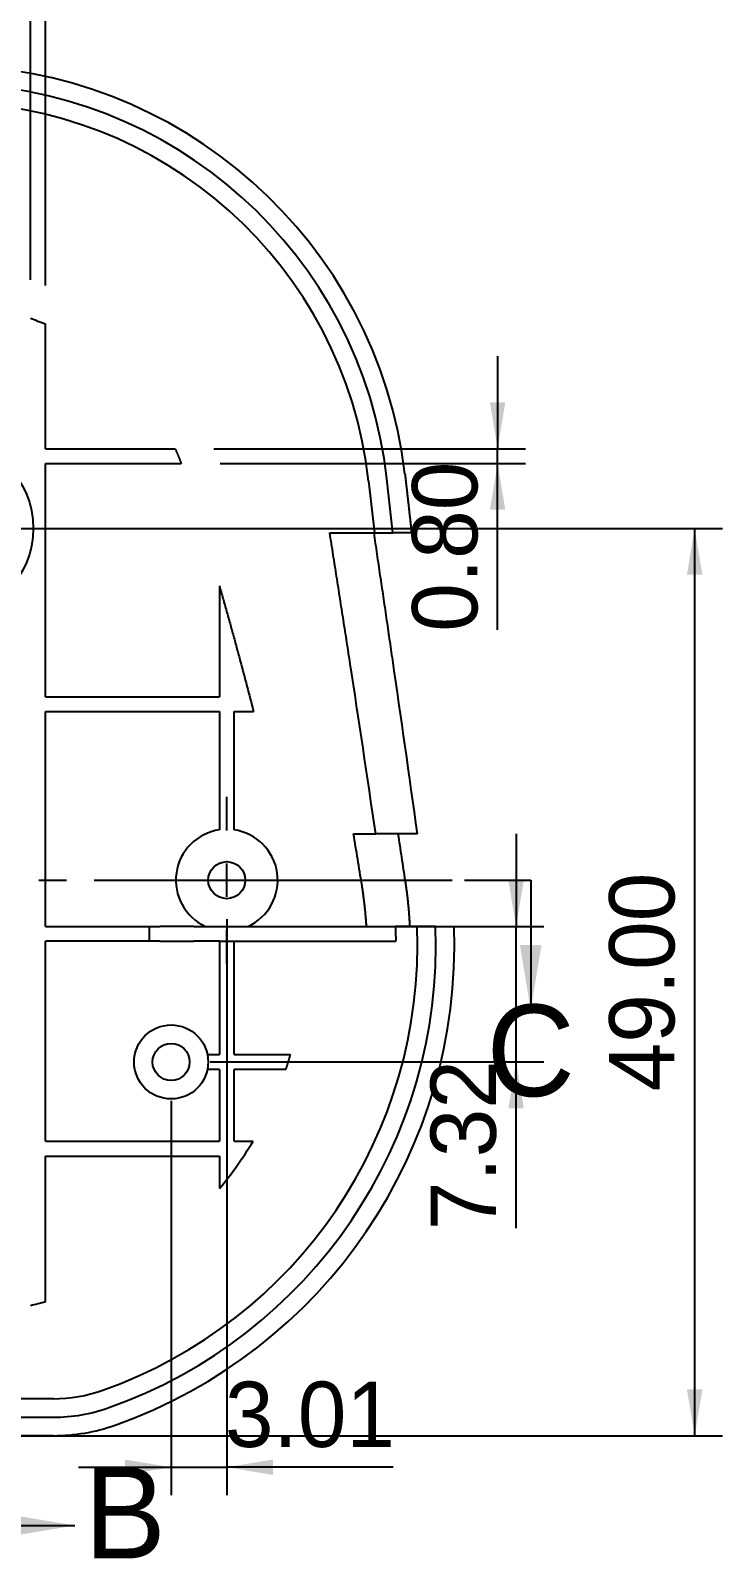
# Model space of a CAD drawing. Header units: millimetres. Extents: x 5 to 292, y 5 to 212.
# Drawn here: x 118.3 to 155.7, y 78 to 160.5 of the extents above; entities that cross this region are included whole.
import ezdxf
from ezdxf.enums import TextEntityAlignment as Align

# ---------------------------------------------------------------- set-up
doc = ezdxf.new("R2010")
doc.units = ezdxf.units.MM
doc.linetypes.add('CENTER', pattern=[14, 9.5, -1.5, 1.5, -1.5])
doc.linetypes.add('PHANTOM', pattern=[20, 12.5, -1.5, 1.5, -1.5, 1.5, -1.5])
for name, color, linetype in [('DIMENSIONS', 7, 'CONTINUOUS'), ('SECTION', 7, 'CONTINUOUS'), ('Smart_Centers', 7, 'CENTER'), ('Visible', 7, 'CONTINUOUS')]:
    doc.layers.add(name, color=color, linetype=linetype)
doc.dimstyles.new('ISO-DM', dxfattribs={"dimtxt": 3.5, "dimasz": 2.5, "dimexe": 2.5, "dimexo": 1, "dimgap": 1, "dimtad": 1, "dimcen": 2.5, "dimazin": 3, "dimtfac": 1, "dimtmove": 0, "dimatfit": 3})

# ---------------------------------------------------------------- blocks, each defined once
blk = doc.blocks.new('*D2')
at = {"layer": 'DIMENSIONS'}
for p, q in [((143.5403, 142.9463), (143.5403, 137.9463)), ((128.2182, 137.9463), (145.0403, 137.9463)), ((143.5403, 137.1463), (143.5403, 137.9463)), ((128.5495, 137.1463), (145.0403, 137.1463)), ((143.5403, 128.1636), (143.5403, 137.1463))]:
    blk.add_line(p, q, dxfattribs=at)
for points in [[(143.5403, 137.9463), (143.957, 140.4463), (143.1236, 140.4463)], [(143.5403, 137.1463), (143.1236, 134.6463), (143.957, 134.6463)]]:
    blk.add_solid(points, dxfattribs=at)
blk.add_text('0.80', height=3.5278, rotation=90, dxfattribs=at).set_placement((142.4467, 132.655), align=Align.CENTER)
blk = doc.blocks.new('*D4')
at = {"layer": 'DIMENSIONS'}
for p, q in [((128.9112, 112.5463), (128.9112, 81.444)), ((125.9052, 102.7293), (125.9052, 81.444)), ((120.9052, 82.944), (125.9052, 82.944)), ((125.9052, 82.944), (128.9112, 82.944)), ((137.894, 82.944), (128.9112, 82.944))]:
    blk.add_line(p, q, dxfattribs=at)
for points in [[(125.9052, 82.944), (123.4052, 83.3606), (123.4052, 82.5273)], [(128.9112, 82.944), (131.4112, 82.5273), (131.4112, 83.3606)]]:
    blk.add_solid(points, dxfattribs=at)
blk.add_text('3.01', height=3.5278, dxfattribs=at).set_placement((133.4026, 84.0376), align=Align.CENTER)
blk = doc.blocks.new('*D5')
at = {"layer": 'DIMENSIONS'}
for p, q in [((144.5387, 117.1463), (144.5387, 112.1463)), ((127.397, 112.1463), (146.0387, 112.1463)), ((144.5387, 104.8293), (144.5387, 112.1463)), ((128.0052, 104.8293), (146.0387, 104.8293)), ((144.5387, 95.8466), (144.5387, 104.8293))]:
    blk.add_line(p, q, dxfattribs=at)
for points in [[(144.5387, 112.1463), (144.9553, 114.6463), (144.122, 114.6463)], [(144.5387, 104.8293), (144.122, 102.3293), (144.9553, 102.3293)]]:
    blk.add_solid(points, dxfattribs=at)
blk.add_text('7.32', height=3.5278, rotation=90, dxfattribs=at).set_placement((143.4451, 100.338), align=Align.CENTER)
blk = doc.blocks.new('*D6')
at = {"layer": 'DIMENSIONS'}
for p, q in [((103.3692, 139.6583), (103.3692, 167.3484)), ((113.7112, 135.7463), (113.7112, 167.3484)), ((98.3692, 165.8484), (103.3692, 165.8484)), ((103.3692, 165.8484), (113.7112, 165.8484)), ((124.656, 165.8484), (113.7112, 165.8484))]:
    blk.add_line(p, q, dxfattribs=at)
for points in [[(103.3692, 165.8484), (100.8692, 166.2651), (100.8692, 165.4318)], [(113.7112, 165.8484), (116.2112, 165.4318), (116.2112, 166.2651)]]:
    blk.add_solid(points, dxfattribs=at)
blk.add_text('10.34', height=3.5278, dxfattribs=at).set_placement((119.1836, 166.9421), align=Align.CENTER)
blk = doc.blocks.new('*D7')
at = {"layer": 'DIMENSIONS'}
for p, q in [((118.3112, 147.0692), (118.3112, 165.5001)), ((119.1112, 146.7674), (119.1112, 165.5001)), ((113.3112, 164.0001), (118.3112, 164.0001)), ((118.3112, 164.0001), (119.1112, 164.0001)), ((128.094, 164.0001), (119.1112, 164.0001))]:
    blk.add_line(p, q, dxfattribs=at)
for points in [[(118.3112, 164.0001), (115.8112, 164.4168), (115.8112, 163.5835)], [(119.1112, 164.0001), (121.6112, 163.5835), (121.6112, 164.4168)]]:
    blk.add_solid(points, dxfattribs=at)
blk.add_text('0.80', height=3.5278, dxfattribs=at).set_placement((123.6026, 165.0937), align=Align.CENTER)
blk = doc.blocks.new('*D42')
at = {"layer": 'DIMENSIONS'}
for p, q in [((115.8112, 133.6463), (155.6852, 133.6463)), ((154.1852, 84.6463), (154.1852, 133.6463)), ((109.9803, 84.6463), (155.6852, 84.6463))]:
    blk.add_line(p, q, dxfattribs=at)
for points in [[(154.1852, 133.6463), (153.7685, 131.1463), (154.6018, 131.1463)], [(154.1852, 84.6463), (154.6018, 87.1463), (153.7685, 87.1463)]]:
    blk.add_solid(points, dxfattribs=at)
blk.add_text('49.00', height=3.5278, rotation=90, dxfattribs=at).set_placement((153.0915, 109.1463), align=Align.CENTER)

msp = doc.modelspace()

# ---------------------------------------------------------------- linework, layer by layer
at = {"layer": 'SECTION', "linetype": 'PHANTOM'}
for points in [[(120.7112, 163.4911), (113.7112, 163.4911), (113.7112, 79.7963), (120.7112, 79.7963)], [(81.7527, 107.6463), (81.7527, 114.6463), (145.3277, 114.6463), (145.3277, 107.6463)]]:
    msp.add_lwpolyline(points, dxfattribs=at)
at = {"layer": 'SECTION'}
for points in [[(145.3277, 107.6463), (145.9111, 111.1463), (144.7444, 111.1463)], [(120.7112, 79.7963), (117.2112, 80.3796), (117.2112, 79.213)]]:
    msp.add_solid(points, dxfattribs=at)
at = {"layer": 'Smart_Centers', "linetype": 'CENTER'}
for p, q in [((128.9112, 117.3252), (128.9112, 119.1463)), ((124.4112, 114.6463), (126.2323, 114.6463)), ((131.5901, 114.6463), (143.6277, 114.6463)), ((128.9112, 110.1463), (128.9112, 111.9674))]:
    msp.add_line(p, q, dxfattribs=at)
at = {"layer": 'Smart_Centers'}
for p, q in [((128.9112, 113.7534), (128.9112, 115.5393)), ((128.0183, 114.6463), (129.8042, 114.6463))]:
    msp.add_line(p, q, dxfattribs=at)
at = {"layer": 'Visible'}
for p, q in [((119.1112, 137.9463), (119.1112, 144.6674)), ((119.1112, 137.9463), (126.1182, 137.9463)), ((119.1112, 124.5463), (119.1112, 137.1463)), ((119.1112, 137.1463), (126.4495, 137.1463)), ((136.5688, 136.2019), (136.8825, 133.3963)), ((137.8887, 133.3963), (137.5626, 136.313)), ((134.4734, 133.3963), (136.5649, 133.3963)), ((136.5649, 133.3963), (136.8825, 133.3963)), ((136.8825, 133.3963), (137.8887, 133.3963)), ((138.8937, 133.3963), (137.8887, 133.3963)), ((128.5112, 130.5365), (128.5112, 124.5463)), ((119.1112, 124.5463), (128.5112, 124.5463)), ((119.1112, 112.1463), (119.1112, 123.7463)), ((119.1112, 123.7463), (128.5112, 123.7463)), ((128.5112, 123.7463), (128.5112, 117.3671)), ((129.3112, 117.3671), (129.3112, 123.7463)), ((129.3112, 123.7463), (130.3566, 123.7463)), ((135.7604, 117.1463), (136.9552, 117.1463)), ((139.1908, 117.1463), (136.9552, 117.1463)), ((119.1112, 112.1463), (124.7112, 112.1463)), ((124.7112, 112.1463), (125.297, 112.1463)), ((124.7112, 112.1463), (124.7112, 111.3463)), ((127.1255, 112.1463), (125.297, 112.1463)), ((127.1255, 112.1463), (128.5397, 112.1463)), ((128.5397, 112.1463), (138.0141, 112.1463)), ((138.9377, 112.1463), (138.0141, 112.1463)), ((139.0604, 112.1463), (138.9377, 112.1463)), ((139.1916, 112.1463), (139.0604, 112.1463)), ((140.1924, 112.1463), (139.1916, 112.1463)), ((140.1924, 112.1463), (141.193, 112.1463)), ((119.1112, 100.5463), (119.1112, 111.3463)), ((124.7112, 111.3463), (119.1112, 111.3463)), ((125.297, 111.3463), (124.7112, 111.3463)), ((125.297, 111.3463), (127.1255, 111.3463)), ((128.5397, 111.3463), (127.1255, 111.3463)), ((128.5112, 111.3463), (128.5112, 105.2293)), ((128.5397, 111.3463), (138.0392, 111.3463)), ((129.3112, 105.2293), (129.3112, 111.3463)), ((127.8648, 105.2293), (128.5112, 105.2293)), ((129.3112, 105.2293), (132.3343, 105.2293)), ((128.5112, 104.4293), (127.8648, 104.4293)), ((128.5112, 104.4293), (128.5112, 100.5463)), ((129.3112, 100.5463), (129.3112, 104.4293)), ((132.0929, 104.4293), (129.3112, 104.4293)), ((119.1112, 100.5463), (128.5112, 100.5463)), ((129.3112, 100.5463), (130.329, 100.5463)), ((119.1112, 91.8952), (119.1112, 99.7463)), ((119.1112, 99.7463), (128.5112, 99.7463)), ((128.5112, 99.7463), (128.5112, 97.9962)), ((119.5422, 86.6463), (107.8803, 86.6463)), ((107.8803, 85.6463), (119.5422, 85.6463)), ((119.5422, 84.6463), (107.8803, 84.6463))]:
    msp.add_line(p, q, dxfattribs=at)
for points in [[(126.1182, 137.9463), (126.1256, 137.9299), (126.133, 137.9134), (126.1404, 137.897), (126.1478, 137.8805), (126.1552, 137.864), (126.1625, 137.8476), (126.1698, 137.8311), (126.1771, 137.8146), (126.1843, 137.798), (126.1916, 137.7815), (126.1988, 137.765), (126.206, 137.7484), (126.2132, 137.7319), (126.2203, 137.7153), (126.2274, 137.6987), (126.2345, 137.6821), (126.2416, 137.6655), (126.2487, 137.6489), (126.2557, 137.6323), (126.2627, 137.6157), (126.2697, 137.5991), (126.2767, 137.5824), (126.2836, 137.5658), (126.2905, 137.5491), (126.2974, 137.5324), (126.3043, 137.5157), (126.3111, 137.499), (126.318, 137.4823), (126.3248, 137.4656), (126.3315, 137.4489), (126.3383, 137.4322), (126.345, 137.4154), (126.3517, 137.3987), (126.3584, 137.3819), (126.3651, 137.3652), (126.3717, 137.3484), (126.3783, 137.3316), (126.3849, 137.3148), (126.3915, 137.298), (126.398, 137.2812), (126.4045, 137.2644), (126.411, 137.2475), (126.4175, 137.2307), (126.424, 137.2138), (126.4304, 137.197), (126.4368, 137.1801), (126.4432, 137.1632), (126.4495, 137.1463)], [(138.5347, 136.5856), (138.535, 136.5835), (138.5352, 136.5813), (138.5355, 136.5792), (138.5357, 136.577), (138.536, 136.5748), (138.5362, 136.5727), (138.5365, 136.5705), (138.5368, 136.5683), (138.537, 136.5662), (138.5373, 136.564), (138.5375, 136.5618), (138.5378, 136.5597), (138.538, 136.5575), (138.5383, 136.5553), (138.5385, 136.5532), (138.5388, 136.551), (138.539, 136.5488), (138.5393, 136.5467), (138.5396, 136.5445), (138.5398, 136.5423), (138.5401, 136.5402), (138.5403, 136.538), (138.5406, 136.5358), (138.5408, 136.5337), (138.5411, 136.5315), (138.5413, 136.5293), (138.5416, 136.5272), (138.5418, 136.525), (138.5421, 136.5228), (138.5423, 136.5207), (138.5426, 136.5185), (138.5428, 136.5163), (138.5431, 136.5142), (138.5433, 136.512), (138.5436, 136.5098), (138.5438, 136.5077), (138.5441, 136.5055), (138.5443, 136.5033), (138.5446, 136.5012), (138.5448, 136.499), (138.5451, 136.4968), (138.5453, 136.4947), (138.5456, 136.4925), (138.5458, 136.4903), (138.5461, 136.4882), (138.5463, 136.486), (138.5466, 136.4838), (138.5468, 136.4817), (138.5471, 136.4795), (138.5473, 136.4773), (138.5476, 136.4752), (138.5478, 136.473), (138.5481, 136.4708), (138.5483, 136.4687), (138.5486, 136.4665), (138.5488, 136.4643), (138.5491, 136.4622), (138.5493, 136.46), (138.5495, 136.4578), (138.5498, 136.4557), (138.55, 136.4535), (138.5503, 136.4513), (138.5505, 136.4492), (138.5508, 136.447), (138.551, 136.4448), (138.5513, 136.4426), (138.5515, 136.4405), (138.5518, 136.4383), (138.552, 136.4361), (138.5522, 136.434), (138.5525, 136.4318), (138.5527, 136.4296)], [(138.5527, 136.4296), (138.5575, 136.3875), (138.5622, 136.3454), (138.567, 136.3033), (138.5717, 136.2611), (138.5764, 136.219), (138.5812, 136.1769), (138.5859, 136.1347), (138.5907, 136.0926), (138.5954, 136.0505), (138.6001, 136.0084), (138.6049, 135.9662), (138.6096, 135.9241), (138.6144, 135.882), (138.6191, 135.8398), (138.6238, 135.7977), (138.6286, 135.7556), (138.6333, 135.7135), (138.6381, 135.6713), (138.6428, 135.6292), (138.6475, 135.5871), (138.6523, 135.5449), (138.657, 135.5028), (138.6618, 135.4607), (138.6665, 135.4185), (138.6712, 135.3764), (138.676, 135.3343), (138.6807, 135.2922), (138.6854, 135.25), (138.6902, 135.2079), (138.6949, 135.1658), (138.6996, 135.1236), (138.7044, 135.0815), (138.7091, 135.0394), (138.7139, 134.9973), (138.7186, 134.9551), (138.7233, 134.913), (138.7281, 134.8709), (138.7328, 134.8287), (138.7375, 134.7866), (138.7423, 134.7445), (138.747, 134.7024), (138.7517, 134.6602), (138.7565, 134.6181), (138.7612, 134.576), (138.7659, 134.5338), (138.7707, 134.4917), (138.7754, 134.4496), (138.7801, 134.4074), (138.7849, 134.3653), (138.7896, 134.3232), (138.7944, 134.2811), (138.7991, 134.2389), (138.8038, 134.1968), (138.8086, 134.1547), (138.8133, 134.1125), (138.818, 134.0704), (138.8227, 134.0283), (138.8275, 133.9861), (138.8322, 133.944), (138.8369, 133.9019), (138.8417, 133.8598), (138.8464, 133.8176), (138.8511, 133.7755), (138.8559, 133.7334), (138.8606, 133.6912), (138.8653, 133.6491), (138.8701, 133.607), (138.8748, 133.5648), (138.8795, 133.5227), (138.8843, 133.4806), (138.889, 133.4385), (138.8937, 133.3963)], [(135.5791, 126.3273), (135.5564, 126.4744), (135.5336, 126.6216), (135.5108, 126.7687), (135.488, 126.9159), (135.4651, 127.0631), (135.4423, 127.2103), (135.4194, 127.3575), (135.3966, 127.5048), (135.3737, 127.652), (135.3508, 127.7993), (135.3279, 127.9466), (135.305, 128.0938), (135.2821, 128.2411), (135.2592, 128.3884), (135.2362, 128.5357), (135.2133, 128.6831), (135.1903, 128.8304), (135.1673, 128.9777), (135.1444, 129.1251), (135.1214, 129.2724), (135.0984, 129.4197), (135.0753, 129.5671), (135.0523, 129.7144), (135.0293, 129.8618), (135.0062, 130.0091), (134.9832, 130.1565), (134.9601, 130.3038), (134.937, 130.4512), (134.9139, 130.5985), (134.8908, 130.7459), (134.8677, 130.8932), (134.8446, 131.0405), (134.8215, 131.1878), (134.7983, 131.3352), (134.7752, 131.4825), (134.752, 131.6298), (134.7288, 131.7771), (134.7057, 131.9243), (134.6825, 132.0716), (134.6593, 132.2188), (134.6361, 132.3661), (134.6129, 132.5133), (134.5896, 132.6605), (134.5664, 132.8077), (134.5432, 132.9549), (134.5199, 133.1021), (134.4967, 133.2492), (134.4734, 133.3963)], [(136.8492, 133.3963), (136.8704, 133.2533), (136.8915, 133.1103), (136.9127, 132.9673), (136.9338, 132.8242), (136.9549, 132.6812), (136.976, 132.5381), (136.9971, 132.395), (137.0183, 132.252), (137.0394, 132.1089), (137.0605, 131.9658), (137.0816, 131.8227), (137.1027, 131.6795), (137.1238, 131.5364), (137.1448, 131.3933), (137.1659, 131.2502), (137.187, 131.107), (137.2081, 130.9639), (137.2291, 130.8207), (137.2502, 130.6776), (137.2713, 130.5344), (137.2923, 130.3913), (137.3134, 130.2481), (137.3344, 130.105), (137.3554, 129.9618), (137.3765, 129.8187), (137.3975, 129.6755), (137.4185, 129.5324), (137.4395, 129.3892), (137.4606, 129.2461), (137.4816, 129.1029), (137.5026, 128.9598), (137.5236, 128.8166), (137.5445, 128.6735), (137.5655, 128.5304), (137.5865, 128.3873), (137.6075, 128.2442), (137.6284, 128.1011), (137.6494, 127.958), (137.6703, 127.8149), (137.6913, 127.6718), (137.7122, 127.5287), (137.7332, 127.3857), (137.7541, 127.2427), (137.775, 127.0996), (137.7959, 126.9566), (137.8168, 126.8136), (137.8377, 126.6706), (137.8586, 126.5276)], [(128.5112, 130.5365), (128.5355, 130.4521), (128.5598, 130.3678), (128.584, 130.2834), (128.6082, 130.199), (128.6323, 130.1146), (128.6565, 130.0301), (128.6806, 129.9456), (128.7046, 129.8611), (128.7287, 129.7766), (128.7527, 129.692), (128.7767, 129.6074), (128.8006, 129.5229), (128.8245, 129.4383), (128.8484, 129.3536), (128.8722, 129.269), (128.896, 129.1844), (128.9198, 129.0997), (128.9435, 129.015), (128.9673, 128.9304), (128.9909, 128.8457), (129.0146, 128.761), (129.0382, 128.6763), (129.0618, 128.5916), (129.0853, 128.5069), (129.1088, 128.4222), (129.1323, 128.3375), (129.1557, 128.2528), (129.1791, 128.1681), (129.2025, 128.0834), (129.2259, 127.9987), (129.2492, 127.914), (129.2724, 127.8294), (129.2957, 127.7447), (129.3189, 127.66), (129.342, 127.5754), (129.3652, 127.4908), (129.3883, 127.4061), (129.4113, 127.3215), (129.4343, 127.2369), (129.4573, 127.1524), (129.4803, 127.0678), (129.5032, 126.9833), (129.5261, 126.8987), (129.5489, 126.8143), (129.5717, 126.7298), (129.5945, 126.6453), (129.6172, 126.5609), (129.6399, 126.4765)], [(129.6399, 126.4765), (129.6846, 126.3099), (129.7294, 126.1427), (129.7741, 125.9749), (129.8189, 125.8067), (129.8636, 125.6379), (129.9084, 125.4686), (129.9532, 125.2987), (129.998, 125.1283), (130.0428, 124.9574), (130.0876, 124.786), (130.1324, 124.614), (130.1772, 124.4415), (130.222, 124.2685), (130.2669, 124.095), (130.3117, 123.9209), (130.3566, 123.7463)], [(136.9552, 117.1463), (136.8703, 117.7299), (136.7853, 118.3122), (136.7001, 118.8932), (136.6148, 119.473), (136.5293, 120.0515), (136.4436, 120.6286), (136.3578, 121.2045), (136.2719, 121.7791), (136.1858, 122.3524), (136.0995, 122.9243), (136.0131, 123.4949), (135.9266, 124.0641), (135.84, 124.632), (135.7532, 125.1985), (135.6662, 125.7636), (135.5791, 126.3273)], [(137.8586, 126.5276), (137.9429, 125.9494), (138.0271, 125.37), (138.1112, 124.7895), (138.1951, 124.2079), (138.2789, 123.6252), (138.3626, 123.0415), (138.446, 122.4566), (138.5294, 121.8707), (138.6126, 121.2838), (138.6956, 120.6958), (138.7785, 120.1068), (138.8613, 119.5167), (138.9439, 118.9256), (139.0264, 118.3335), (139.1087, 117.7404), (139.1908, 117.1463)], [(136.2083, 114.4038), (136.1804, 114.5763), (136.1525, 114.7487), (136.1246, 114.9209), (136.0966, 115.093), (136.0687, 115.265), (136.0407, 115.4368), (136.0127, 115.6084), (135.9847, 115.7799), (135.9567, 115.9512), (135.9287, 116.1224), (135.9007, 116.2934), (135.8727, 116.4643), (135.8446, 116.6351), (135.8166, 116.8056), (135.7885, 116.9761), (135.7604, 117.1463)], [(138.1546, 117.1463), (138.179, 116.9885), (138.2033, 116.8305), (138.2276, 116.6724), (138.2519, 116.5143), (138.2761, 116.356), (138.3004, 116.1977), (138.3247, 116.0392), (138.3489, 115.8807), (138.3732, 115.7221), (138.3974, 115.5633), (138.4216, 115.4045), (138.4458, 115.2456), (138.47, 115.0865), (138.4942, 114.9274), (138.5184, 114.7682), (138.5426, 114.6089)], [(136.4581, 112.1463), (136.4552, 112.1936), (136.4522, 112.2408), (136.4491, 112.2881), (136.4459, 112.3353), (136.4426, 112.3825), (136.4392, 112.4297), (136.4357, 112.4769), (136.4322, 112.5241), (136.4285, 112.5713), (136.4247, 112.6185), (136.4208, 112.6657), (136.4169, 112.7128), (136.4128, 112.76), (136.4086, 112.8071), (136.4043, 112.8543), (136.4, 112.9014), (136.3955, 112.9485), (136.3909, 112.9956), (136.3863, 113.0427), (136.3815, 113.0898), (136.3766, 113.1369), (136.3717, 113.184), (136.3666, 113.2311), (136.3615, 113.2781), (136.3562, 113.3251), (136.3509, 113.3722), (136.3454, 113.4192), (136.3399, 113.4662), (136.3342, 113.5132), (136.3285, 113.5602), (136.3226, 113.6071), (136.3167, 113.6541), (136.3107, 113.7011), (136.3045, 113.748), (136.2983, 113.7949), (136.292, 113.8418), (136.2855, 113.8887), (136.279, 113.9356), (136.2724, 113.9825), (136.2657, 114.0294), (136.2588, 114.0762), (136.2519, 114.123), (136.2449, 114.1699), (136.2378, 114.2167), (136.2306, 114.2635), (136.2233, 114.3103), (136.2158, 114.357), (136.2083, 114.4038)], [(138.5426, 114.6089), (138.5502, 114.5579), (138.5578, 114.5068), (138.5653, 114.4558), (138.5727, 114.4047), (138.5799, 114.3536), (138.5871, 114.3025), (138.5941, 114.2514), (138.6011, 114.2003), (138.6079, 114.1492), (138.6147, 114.098), (138.6213, 114.0468), (138.6278, 113.9957), (138.6342, 113.9445), (138.6405, 113.8933), (138.6468, 113.8421), (138.6529, 113.7908), (138.6589, 113.7396), (138.6647, 113.6884), (138.6705, 113.6371), (138.6762, 113.5858), (138.6818, 113.5345), (138.6872, 113.4832), (138.6926, 113.4319), (138.6979, 113.3806), (138.703, 113.3293), (138.7081, 113.278), (138.713, 113.2266), (138.7178, 113.1753), (138.7226, 113.1239), (138.7272, 113.0725), (138.7317, 113.0211), (138.7361, 112.9698), (138.7404, 112.9184), (138.7446, 112.8669), (138.7487, 112.8155), (138.7527, 112.7641), (138.7566, 112.7127), (138.7603, 112.6612), (138.764, 112.6098), (138.7676, 112.5583), (138.771, 112.5068), (138.7744, 112.4553), (138.7776, 112.4039), (138.7808, 112.3524), (138.7838, 112.3009), (138.7867, 112.2494), (138.7895, 112.1978), (138.7922, 112.1463)], [(138.0141, 112.1463), (138.0148, 112.1297), (138.0156, 112.113), (138.0164, 112.0963), (138.0172, 112.0797), (138.0179, 112.063), (138.0186, 112.0464), (138.0194, 112.0297), (138.0201, 112.013), (138.0208, 111.9964), (138.0215, 111.9797), (138.0221, 111.963), (138.0228, 111.9464), (138.0235, 111.9297), (138.0241, 111.913), (138.0247, 111.8964), (138.0254, 111.8797), (138.026, 111.863), (138.0266, 111.8464), (138.0271, 111.8297), (138.0277, 111.813), (138.0283, 111.7964), (138.0288, 111.7797), (138.0294, 111.763), (138.0299, 111.7464), (138.0304, 111.7297), (138.0309, 111.713), (138.0314, 111.6964), (138.0319, 111.6797), (138.0324, 111.663), (138.0328, 111.6464), (138.0333, 111.6297), (138.0337, 111.613), (138.0341, 111.5964), (138.0346, 111.5797), (138.035, 111.563), (138.0354, 111.5464), (138.0357, 111.5297), (138.0361, 111.513), (138.0365, 111.4964), (138.0368, 111.4797), (138.0371, 111.463), (138.0375, 111.4463), (138.0378, 111.4297), (138.0381, 111.413), (138.0384, 111.3963), (138.0386, 111.3797), (138.0389, 111.363), (138.0392, 111.3463)], [(132.3343, 105.2293), (132.3296, 105.2126), (132.3249, 105.1958), (132.3202, 105.179), (132.3155, 105.1623), (132.3108, 105.1455), (132.306, 105.1288), (132.3013, 105.112), (132.2965, 105.0953), (132.2917, 105.0785), (132.2869, 105.0618), (132.2821, 105.0451), (132.2772, 105.0283), (132.2724, 105.0116), (132.2675, 104.9949), (132.2626, 104.9782), (132.2577, 104.9615), (132.2528, 104.9448), (132.2479, 104.9281), (132.2429, 104.9114), (132.238, 104.8947), (132.233, 104.878), (132.228, 104.8614), (132.223, 104.8447), (132.218, 104.828), (132.2129, 104.8113), (132.2079, 104.7947), (132.2028, 104.778), (132.1977, 104.7614), (132.1926, 104.7447), (132.1875, 104.7281), (132.1824, 104.7114), (132.1773, 104.6948), (132.1721, 104.6782), (132.1669, 104.6616), (132.1617, 104.6449), (132.1565, 104.6283), (132.1513, 104.6117), (132.1461, 104.5951), (132.1408, 104.5785), (132.1356, 104.5619), (132.1303, 104.5453), (132.125, 104.5287), (132.1197, 104.5122), (132.1144, 104.4956), (132.109, 104.479), (132.1037, 104.4624), (132.0983, 104.4459), (132.0929, 104.4293)]]:
    msp.add_lwpolyline(points, dxfattribs=at)
for centre, radius in [((113.7112, 133.6463), 4.75), ((128.9112, 114.6463), 1), ((125.9052, 104.8293), 2), ((125.9052, 104.8293), 1)]:
    msp.add_circle(centre, radius, dxfattribs=at)
for centre, radius, start, end in [((113.7112, 133.6406), 24.9977, 6.766, 173.234), ((113.7112, 133.6463), 24, 6.3794, 173.6206), ((113.7112, 133.6463), 23, 6.3794, 173.6206), ((113.8354, 131.8937), 13.8203, 67.5583, 71.1037), ((128.9112, 114.6463), 2.75, 98.3636, 245.38), ((128.9112, 114.6463), 2.75, 294.62, 81.6364), ((113.7112, 111.1463), 25.5, 289.463, 2.2475), ((113.7112, 111.1463), 26.5, 289.463, 2.1626), ((113.7112, 111.1463), 27.5, 289.463, 2.0839), ((113.8147, 110.3953), 19.2282, 319.8465, 329.1886), ((113.7138, 110.5231), 19.3941, 283.7127, 286.159), ((119.5422, 94.6463), 8, 270, 289.463), ((119.5422, 94.6463), 9, 270, 289.463), ((119.5422, 94.6463), 10, 270, 289.463)]:
    msp.add_arc(centre, radius, start, end, dxfattribs=at)

# ---------------------------------------------------------------- texts
at = {"layer": 'SECTION'}
for s, p in [('C', (145.3277, 102.9826)), ('B', (123.4167, 78.0183))]:
    msp.add_text(s, height=4.9389, dxfattribs=at).set_placement(p, align=Align.CENTER)

# ---------------------------------------------------------------- dimensions: what is measured, and where the dimension line sits
at = {"layer": 'DIMENSIONS'}
for base, p1, p2, picture, middle in [((103.3692, 165.8484), (103.3692, 137.5583), (113.7112, 133.6463), '*D6', (119.1836, 166.9421)), ((118.3112, 164.0001), (118.3112, 144.9692), (119.1112, 144.6674), '*D7', (123.6026, 165.0937)), ((125.9052, 82.944), (128.9112, 114.6463), (125.9052, 104.8293), '*D4', (133.4026, 84.0376))]:
    dim = msp.add_linear_dim(base=base, p1=p1, p2=p2, dimstyle='ISO-DM', override={"dimscale": 1, "dimtxt": 3.5278, "dimasz": 2.5, "dimgap": 1.0583, "dimdec": 2}, dxfattribs=at)
    dim.commit()
    dim.dimension.update_dxf_attribs({"geometry": picture, "text_midpoint": middle, "dimtype": 160})
for base, p1, p2, picture, middle in [((143.5403, 137.1463), (126.1182, 137.9463), (126.4495, 137.1463), '*D2', (142.4467, 132.655)), ((154.1852, 84.6463), (113.7112, 133.6463), (107.8803, 84.6463), '*D42', (153.0915, 109.1463)), ((144.5387, 104.8293), (125.9052, 104.8293), (125.297, 112.1463), '*D5', (143.4451, 100.338))]:
    dim = msp.add_linear_dim(base=base, p1=p1, p2=p2, angle=90, dimstyle='ISO-DM', override={"dimscale": 1, "dimtxt": 3.5278, "dimasz": 2.5, "dimgap": 1.0583, "dimdec": 2}, dxfattribs=at)
    dim.commit()
    dim.dimension.update_dxf_attribs({"geometry": picture, "text_midpoint": middle, "dimtype": 160})

doc.saveas('drawing.dxf')
